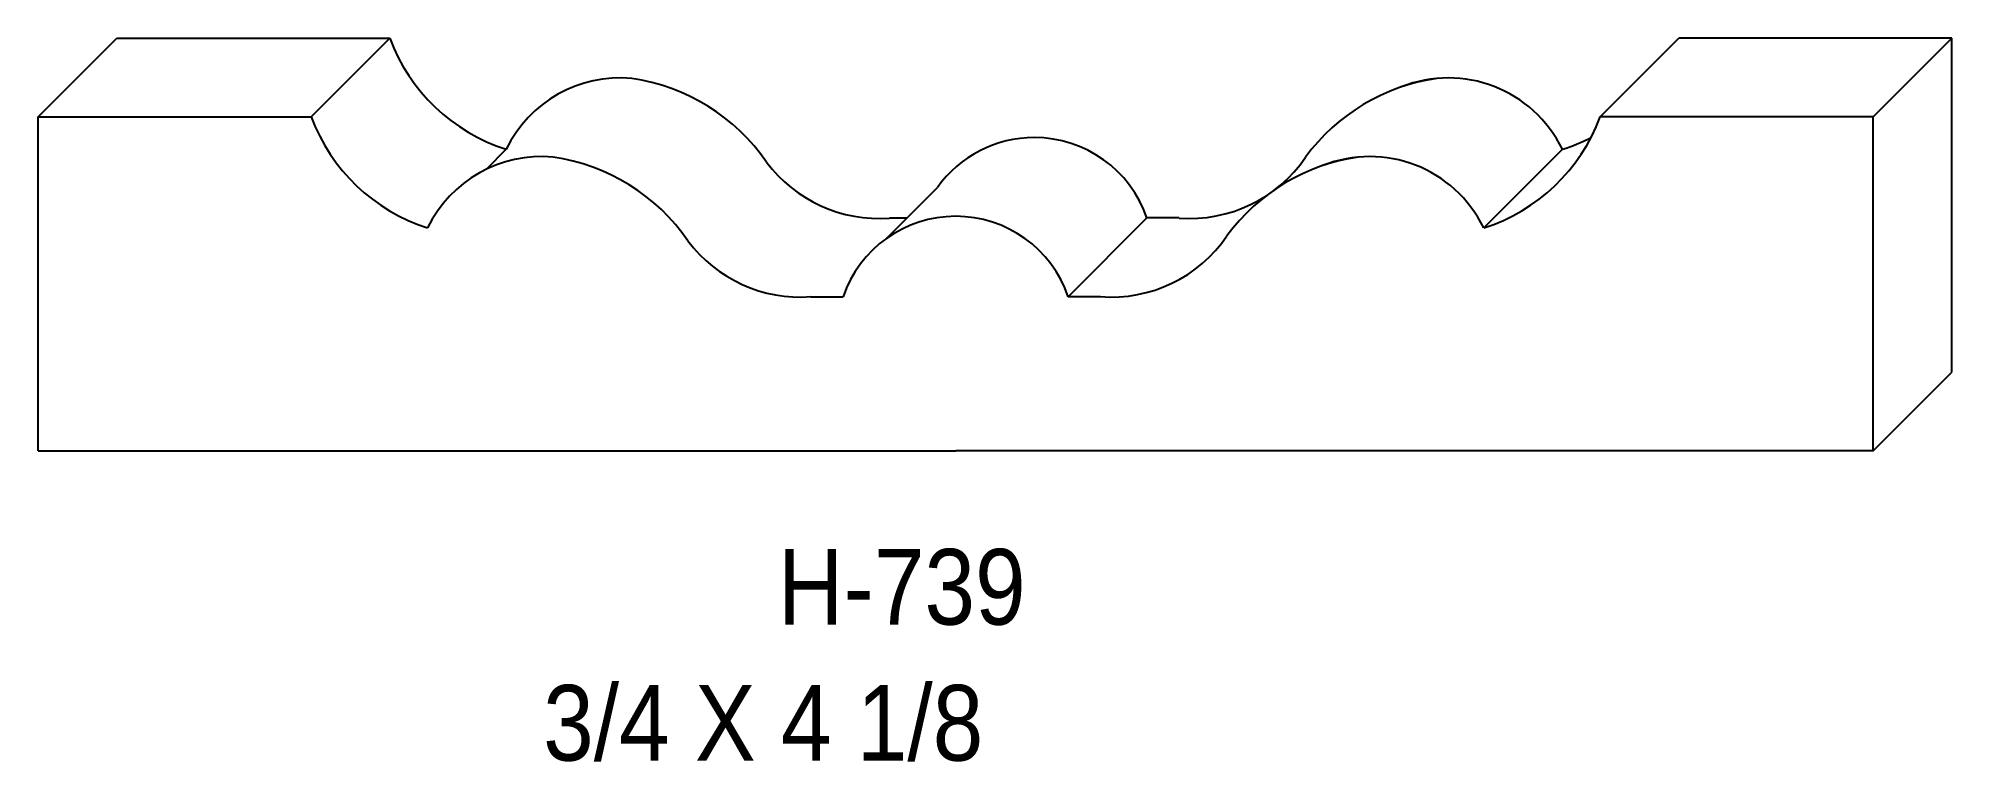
# Model space of a CAD drawing. Extents: x 75.39 to 79.7, y 159.6 to 161.23.
import ezdxf

# ---------------------------------------------------------------- set-up
doc = ezdxf.new("R2010")
doc.units = 0
doc.header["$LTSCALE"] = 5
doc.layers.add('PROFILE', color=7, linetype='CONTINUOUS')
doc.styles.add('TXT', font='TXT', dxfattribs={"height": 3.5})

msp = doc.modelspace()

# ---------------------------------------------------------------- linework, layer by layer
at = {"layer": 'PROFILE', "color": 1, "linetype": 'CONTINUOUS'}
for p, q in [((75.3947, 161.0517), (75.5715, 161.2284)), ((75.5715, 161.2284), (76.185, 161.2284)), ((76.0082, 161.0517), (76.185, 161.2284)), ((78.9056, 161.0517), (79.0823, 161.2284)), ((79.6958, 161.2284), (79.0823, 161.2284)), ((79.5191, 161.0517), (79.6958, 161.2284)), ((79.6958, 160.4786), (79.6958, 161.2284)), ((75.3947, 161.0517), (76.0082, 161.0517)), ((75.3947, 160.3019), (75.3947, 161.0517)), ((79.5191, 161.0517), (78.9056, 161.0517)), ((79.5191, 160.3019), (79.5191, 161.0517)), ((76.4467, 160.9791), (76.4015, 160.9339)), ((78.6438, 160.8023), (78.8206, 160.9791)), ((77.3014, 160.779), (77.4159, 160.8935)), ((77.3079, 160.8248), (77.3472, 160.8248)), ((77.7099, 160.648), (77.8866, 160.8248)), ((77.9594, 160.8248), (77.8866, 160.8248)), ((77.1312, 160.648), (77.2039, 160.648)), ((77.7826, 160.648), (77.7099, 160.648)), ((79.5191, 160.3019), (79.6958, 160.4786)), ((75.3947, 160.3019), (77.4569, 160.3019)), ((79.5191, 160.3019), (77.4569, 160.3019))]:
    msp.add_line(p, q, dxfattribs=at)
for centre, major_axis, start_param, end_param in [((76.5716, 161.3722), (0, 0.4125), -4.35626, -3.449228), ((78.5642, 160.8543), (0, 0.2851), -1.117826, 0.380396), ((76.703, 160.8543), (0, 0.2851), -0.090306, 1.117826), ((76.6655, 160.6977), (0.4451, 0), 0.603902, 1.428155), ((78.6018, 160.6977), (0.4451, 0), 1.713438, 2.507548), ((76.3949, 161.1955), (0.4125, 0), -2.785464, -1.878432), ((78.5189, 161.1955), (0.4125, 0), -1.263161, -0.356129), ((77.633, 160.7386), (0, 0.2667), -0.002198, 0.951044), ((77.6342, 160.7386), (0, 0.2667), -1.241702, 0.002198), ((78.3875, 160.6776), (0, 0.2851), -1.117826, 0.380396), ((78.6957, 161.3722), (0, 0.4125), -2.833957, -2.663959), ((76.5263, 160.6776), (0, 0.2851), -0.090306, 1.117826), ((76.4887, 160.5209), (0, 0.4451), -0.966894, -0.142642), ((77.2838, 161.1379), (0.3141, 0), -2.501785, -1.493964), ((77.9835, 161.1379), (0.3141, 0), -1.647629, -0.597105), ((78.4251, 160.5209), (0, 0.4451), 0.142642, 0.936751), ((77.4563, 160.5618), (0, 0.2667), -0.002198, 1.241702), ((77.4575, 160.5618), (0, 0.2667), -1.241702, 0.002198), ((77.8067, 160.9612), (0, 0.3141), -3.218425, -2.167902), ((77.1071, 160.9612), (0, 0.3141), -4.072581, -3.06476)]:
    msp.add_ellipse(centre, major_axis=major_axis, ratio=1, start_param=start_param, end_param=end_param, dxfattribs=at)

# ---------------------------------------------------------------- texts
at = {"layer": 'PROFILE', "color": 1, "linetype": 'CONTINUOUS', "style": 'TXT', "width": 0.9}
for s, height, p in [('H-739', 0.16996, (77.0571, 159.9113)), ('3/4 X 4 1/8', 0.169956, (76.5296, 159.6058))]:
    msp.add_text(s, height=height, dxfattribs=at).set_placement(p)

doc.saveas('drawing.dxf')
